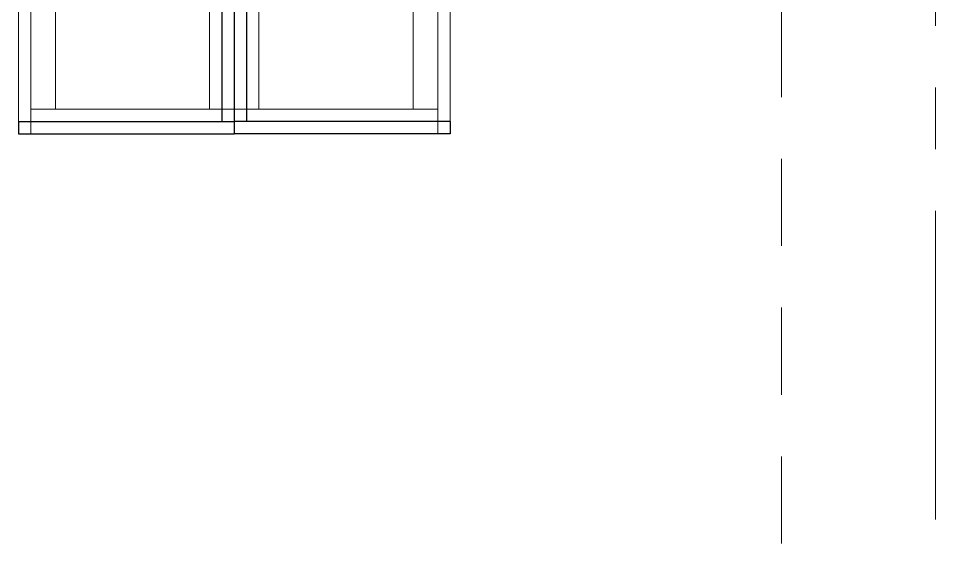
# Model space of a CAD drawing. Header units: inches. Extents: x -38 to 5698, y -33 to 92.
# Drawn here: x 128.333 to 129.82, y 32.584 to 33.462 of the extents above; entities that cross this region are included whole.
import ezdxf

# ---------------------------------------------------------------- set-up
doc = ezdxf.new("R2010")
doc.units = ezdxf.units.IN
doc.header["$MEASUREMENT"] = 0
doc.set_wipeout_variables(frame=1)
for name, pattern in [('Hidden Line', [0.195611, 0.141111, -0.0545]), ('Punto & Raya', [0.65, 0.5, -0.075, 0, -0.075]), ('Wipeout_Contour', [1, 0, -1])]:
    doc.linetypes.add(name, pattern=pattern)
for name, color, linetype in [('02 _ ARQ _ ALB _ Ejes Generales', 7, 'Continuous'), ('08 _ STR _ EXT _ 09 Vigas', 7, 'Continuous'), ('Interior - Mobiliario', 7, 'Continuous')]:
    doc.layers.add(name, color=color, linetype=linetype)

msp = doc.modelspace()

# ---------------------------------------------------------------- linework, layer by layer
at = {"layer": '02 _ ARQ _ ALB _ Ejes Generales', "color": 252, "linetype": 'Punto & Raya', "lineweight": 13}
msp.add_line((129.82, 3.05), (129.82, 44.9), dxfattribs=at)
at = {"layer": '08 _ STR _ EXT _ 09 Vigas', "color": 251, "linetype": 'Hidden Line', "lineweight": 13}
msp.add_line((129.57, 30.2), (129.57, 39.4), dxfattribs=at)
at = {"layer": 'Interior - Mobiliario', "color": 175, "linetype": 'Continuous', "lineweight": 13}
for p, q in [((128.353, 33.295), (128.353, 34.755)), ((128.663, 34.755), (128.663, 33.295)), ((128.703, 34.755), (128.703, 33.295)), ((129.013, 33.295), (129.013, 34.755)), ((128.353, 33.315), (128.353, 34.735)), ((128.393, 34.735), (128.393, 33.315)), ((128.643, 33.315), (128.643, 34.735)), ((128.723, 33.315), (128.723, 34.735)), ((128.973, 34.735), (128.973, 33.315)), ((129.013, 33.315), (129.013, 34.735)), ((128.393, 33.315), (128.353, 33.315)), ((128.643, 33.315), (128.393, 33.315)), ((128.723, 33.315), (128.973, 33.315)), ((128.973, 33.315), (129.013, 33.315)), ((128.663, 33.295), (128.353, 33.295)), ((128.703, 33.295), (129.013, 33.295))]:
    msp.add_line(p, q, dxfattribs=at)

# ---------------------------------------------------------------- next in the draw order: wipeouts: each hides what was drawn before it
at = {"color": 254, "linetype": 'Wipeout_Contour', "lineweight": 0, "ltscale": 3363.764256}
msp.add_wipeout([(128.703, 33.295), (128.703, 34.755), (128.683, 34.755), (128.683, 33.295)], dxfattribs=at).dxf.layer = 'Interior - Mobiliario'

# ---------------------------------------------------------------- next in the draw order: linework, layer by layer
at = {"layer": 'Interior - Mobiliario', "color": 175, "linetype": 'Continuous', "lineweight": 30}
for p, q in [((128.683, 34.755), (128.683, 33.295)), ((128.703, 34.755), (128.703, 33.295)), ((128.703, 33.295), (128.683, 33.295))]:
    msp.add_line(p, q, dxfattribs=at)
at = {"layer": 'Interior - Mobiliario', "color": 175, "linetype": 'Continuous', "lineweight": 13}
for p, q in [((128.683, 34.755), (128.683, 33.295)), ((128.703, 33.295), (128.703, 34.755)), ((128.683, 34.735), (128.683, 33.315)), ((128.683, 33.315), (128.723, 33.315)), ((128.683, 33.295), (128.703, 33.295))]:
    msp.add_line(p, q, dxfattribs=at)

# ---------------------------------------------------------------- next in the draw order: wipeouts: each hides what was drawn before it
at = {"color": 254, "linetype": 'Wipeout_Contour', "lineweight": 0, "ltscale": 3364.304064}
msp.add_wipeout([(129.033, 33.275), (129.033, 33.295), (128.683, 33.295), (128.683, 33.275)], dxfattribs=at).dxf.layer = 'Interior - Mobiliario'

# ---------------------------------------------------------------- next in the draw order: linework, layer by layer
at = {"layer": 'Interior - Mobiliario', "color": 175, "linetype": 'Continuous', "lineweight": 13}
for p, q in [((128.683, 33.275), (128.683, 34.775)), ((129.033, 34.775), (129.033, 33.275)), ((128.683, 34.755), (128.683, 33.295)), ((128.703, 34.755), (128.703, 33.295)), ((128.703, 34.755), (128.703, 33.295)), ((128.703, 34.755), (128.703, 33.295)), ((129.013, 33.295), (129.013, 34.755)), ((129.013, 33.295), (129.013, 34.755)), ((129.033, 33.295), (129.033, 34.755)), ((129.033, 33.295), (129.033, 34.755)), ((129.013, 33.295), (129.013, 33.654)), ((129.033, 33.295), (129.033, 33.654)), ((128.683, 33.315), (128.683, 33.275)), ((129.013, 33.275), (129.013, 33.315)), ((128.683, 33.295), (128.683, 33.275)), ((129.033, 33.295), (128.683, 33.295)), ((128.683, 33.295), (129.033, 33.295)), ((128.703, 33.295), (129.033, 33.295)), ((128.703, 33.295), (129.013, 33.295)), ((128.703, 33.295), (129.013, 33.295)), ((129.033, 33.295), (129.013, 33.295)), ((129.033, 33.275), (129.033, 33.295)), ((128.683, 33.275), (129.033, 33.275)), ((128.683, 33.275), (129.013, 33.275)), ((129.033, 33.275), (128.683, 33.275))]:
    msp.add_line(p, q, dxfattribs=at)
at = {"layer": 'Interior - Mobiliario', "color": 175, "linetype": 'Continuous', "lineweight": 30}
for p, q in [((129.033, 33.295), (128.683, 33.295)), ((128.683, 33.295), (128.683, 33.275)), ((129.033, 33.295), (129.033, 33.275)), ((129.033, 33.275), (128.683, 33.275))]:
    msp.add_line(p, q, dxfattribs=at)

# ---------------------------------------------------------------- next in the draw order: wipeouts: each hides what was drawn before it
at = {"color": 254, "linetype": 'Wipeout_Contour', "lineweight": 0, "ltscale": 3363.684321}
msp.add_wipeout([(128.663, 33.295), (128.683, 33.295), (128.683, 34.755), (128.663, 34.755)], dxfattribs=at).dxf.layer = 'Interior - Mobiliario'

# ---------------------------------------------------------------- next in the draw order: linework, layer by layer
at = {"layer": 'Interior - Mobiliario', "color": 175, "linetype": 'Continuous', "lineweight": 30}
for p, q in [((128.663, 34.755), (128.663, 33.295)), ((128.683, 34.755), (128.683, 33.295)), ((128.663, 33.295), (128.683, 33.295))]:
    msp.add_line(p, q, dxfattribs=at)
at = {"layer": 'Interior - Mobiliario', "color": 175, "linetype": 'Continuous', "lineweight": 13}
for p, q in [((128.663, 33.295), (128.663, 34.755)), ((128.683, 34.755), (128.683, 33.295)), ((128.683, 34.735), (128.683, 33.315)), ((128.683, 33.315), (128.643, 33.315)), ((128.683, 33.295), (128.663, 33.295))]:
    msp.add_line(p, q, dxfattribs=at)

# ---------------------------------------------------------------- next in the draw order: wipeouts: each hides what was drawn before it
at = {"color": 254, "linetype": 'Wipeout_Contour', "lineweight": 0, "ltscale": 3362.905161}
msp.add_wipeout([(128.333, 33.275), (128.683, 33.275), (128.683, 33.295), (128.333, 33.295)], dxfattribs=at).dxf.layer = 'Interior - Mobiliario'

# ---------------------------------------------------------------- next in the draw order: linework, layer by layer
at = {"layer": 'Interior - Mobiliario', "color": 175, "linetype": 'Continuous', "lineweight": 13}
for p, q in [((128.333, 34.775), (128.333, 33.275)), ((128.683, 33.275), (128.683, 34.775)), ((128.333, 33.295), (128.333, 34.755)), ((128.333, 33.295), (128.333, 34.755)), ((128.353, 33.295), (128.353, 34.755)), ((128.353, 33.295), (128.353, 34.755)), ((128.663, 34.755), (128.663, 33.295)), ((128.663, 34.755), (128.663, 33.295)), ((128.663, 34.755), (128.663, 33.295)), ((128.683, 34.755), (128.683, 33.295)), ((128.333, 33.295), (128.333, 33.654)), ((128.353, 33.295), (128.353, 33.654)), ((128.353, 33.275), (128.353, 33.315)), ((128.683, 33.315), (128.683, 33.275)), ((128.333, 33.275), (128.333, 33.295)), ((128.333, 33.295), (128.683, 33.295)), ((128.683, 33.295), (128.333, 33.295)), ((128.663, 33.295), (128.333, 33.295)), ((128.333, 33.295), (128.353, 33.295)), ((128.663, 33.295), (128.353, 33.295)), ((128.663, 33.295), (128.353, 33.295)), ((128.683, 33.295), (128.683, 33.275)), ((128.683, 33.275), (128.333, 33.275)), ((128.333, 33.275), (128.683, 33.275)), ((128.683, 33.275), (128.353, 33.275))]:
    msp.add_line(p, q, dxfattribs=at)
at = {"layer": 'Interior - Mobiliario', "color": 175, "linetype": 'Continuous', "lineweight": 30}
for p, q in [((128.333, 33.295), (128.683, 33.295)), ((128.333, 33.295), (128.333, 33.275)), ((128.683, 33.295), (128.683, 33.275)), ((128.333, 33.275), (128.683, 33.275))]:
    msp.add_line(p, q, dxfattribs=at)

doc.saveas('drawing.dxf')
